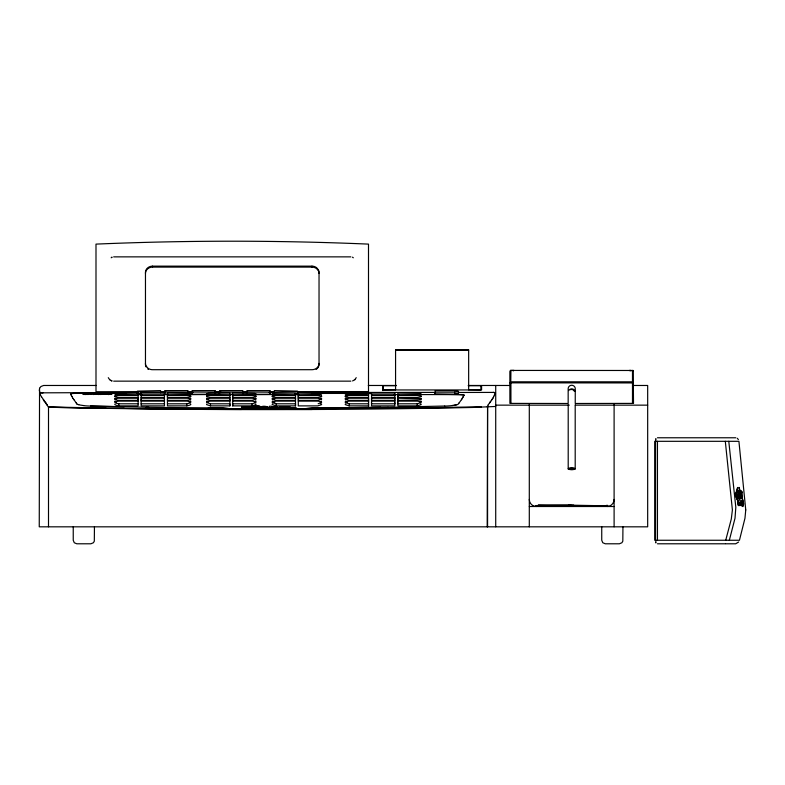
<?xml version="1.0" encoding="UTF-8"?>
<svg xmlns="http://www.w3.org/2000/svg" width="785" height="785" viewBox="0 0 785 785"><rect width="100%" height="100%" fill="white"/><g stroke="black" fill="none" stroke-linecap="round" stroke-linejoin="round"><path stroke-width="1.18" d="M41.507 396.749C39.466 394.178 40.064 392.019 41.487 392.892M41.517 396.768L47.041 404.854M70.562 393.854L71.406 395.404M71.18 395.022L72.122 396.768M495.718 406.463L472.786 407.454A1028.625 104.66 0 0 1 312.106 409.495A1028.448 104.64 0 0 1 106.456 408.357L106.456 408.288A1028.89 104.69 0 0 1 48.503 407.258L45.785 402.97M138.14 399.241L138.14 400.37L118.751 400.37A15.415 1.688 0 0 1 114.806 399.241L115.346 398.819A15.366 1.599 0 0 1 118.751 398.172L138.14 398.172M140.397 394.198L141.055 394.198L138.317 393.854M141.123 399.241L141.123 400.37L164.457 400.37L164.457 399.241M160.591 392.019L141.212 392.157L137.571 391.587A15.357 1.177 0 0 1 137.571 391.126L160.591 390.587L160.591 392.706M164.516 394.05L168.176 394.266M164.673 392.029L188.007 392.157M167.45 399.241L167.45 400.37L186.84 400.37A15.415 1.688 0 0 0 190.784 399.241A15.337 1.59 0 0 0 186.84 398.172L167.45 398.172M167.45 397.593L167.45 395.483L186.84 395.483A15.347 1.423 0 0 1 189.941 395.974L190.647 396.258A15.386 1.511 0 0 1 186.84 397.475L167.45 397.475L167.45 405.874L186.84 405.874A15.504 2.443 0 0 0 189.941 405.04L190.48 404.756A15.435 1.766 0 0 0 190.48 404.049M192.089 392.029L215.424 392.157M215.267 393.609L215.267 392.706M219.339 393.668L219.339 392.706M219.496 392.029L242.83 392.157M221.37 408.023L220.84 407.925A5.485 0.559 0 0 0 218.799 407.866L208.378 407.788M206.69 404.167A15.425 1.766 0 0 0 206.7 404.638L210.429 405.865L229.887 405.874L229.887 403.794L210.498 403.794L206.69 402.538A15.425 1.766 0 0 1 210.498 401.125L229.887 401.125M229.887 399.241L229.887 400.37L210.498 400.37A15.376 1.678 0 0 1 207.397 399.791L206.69 399.025L210.498 398.172L229.887 398.172M255.704 404.049A15.435 1.766 0 0 1 255.704 404.756L252.063 405.874L232.674 405.874L232.674 403.794L252.063 403.794L255.704 402.656A15.435 1.766 0 0 0 252.063 401.125L232.674 401.125M232.674 399.241L232.674 400.37L252.063 400.37L255.979 399.133A17.26 1.796 0 0 0 255.508 398.819L252.063 398.172L232.674 398.172M232.674 397.593L232.674 395.483L252.063 395.483A15.347 1.423 0 0 1 255.164 395.974L255.881 396.258A15.386 1.511 0 0 1 252.063 397.475L232.674 397.475L232.674 405.874M242.673 393.54L242.673 392.706M246.755 393.53L246.755 392.706M246.912 392.029L270.246 392.157L270.246 394.266L255.076 394.266M252.063 405.874L252.063 403.794M274.171 393.452L274.171 392.706M276.114 403.794L295.503 403.794L295.503 405.874L276.114 405.874L276.114 403.794L272.307 402.538A15.425 1.766 0 0 1 276.114 401.125L295.503 401.125M295.503 399.241L295.503 398.172L276.114 398.172L272.169 399.241L276.114 400.37L295.503 400.37M298.29 399.241L298.29 398.172L317.68 398.172L321.624 399.241L317.68 400.37L298.29 400.37M298.29 397.593L298.29 395.483L317.68 395.483A15.347 1.423 0 0 1 320.78 395.974L321.497 396.258A15.386 1.511 0 0 1 317.68 397.475L298.29 397.475L298.29 405.874L317.68 405.874L321.32 404.756A15.435 1.766 0 0 0 320.78 403.824M299.635 408.759L303.304 408.691L232.311 408.691M311.822 393.491L313.303 393.383M349.158 403.794L368.538 403.794L368.538 405.874L349.158 405.874L349.158 403.794L345.341 402.538A15.425 1.766 0 0 1 349.148 401.125L368.538 401.125M368.538 402.469L368.538 398.172L349.158 398.172L345.204 399.241L349.158 400.37L368.538 400.37M371.531 402.725L371.531 403.794L394.865 403.794L394.865 402.725M371.531 400.272L371.531 398.172L394.865 398.172L394.865 399.241M397.858 402.725L397.858 403.794L417.247 403.794L421.054 402.538A15.425 1.766 0 0 0 417.247 401.125L397.858 401.125M397.858 399.241L397.858 398.172L419.975 398.623A15.425 1.599 0 0 1 421.192 399.241A15.445 1.688 0 0 1 419.975 399.899L397.858 400.37M397.858 397.593L397.858 395.483L417.247 395.483A15.347 1.423 0 0 1 420.348 395.974L421.054 396.258A15.386 1.511 0 0 1 417.247 397.475L397.858 397.475L397.858 405.874L417.247 405.874L421.054 404.638A15.425 1.766 0 0 0 420.642 403.941M435.076 392.706L435.076 394.266L454.613 394.266L454.613 392.157L456.919 391.892A15.357 1.177 0 0 0 458.568 391.362L454.613 390.596L435.233 390.596L435.233 394.266L435.233 392.157L454.613 392.157M242.339 406.924L242.261 407.709L241.584 407.592L241.908 406.964L250.386 406.758L250.719 407.69M241.584 407.592L241.613 407.013M241.849 407.65L241.908 406.964M242.8 407.768L242.908 406.895M243.487 407.827L241.466 407.052M241.613 407.444L243.605 406.856M244.194 407.592L244.645 407.032L254.507 406.218L259.845 406.218L259.874 407.219M244.292 407.886L244.233 407.111L252.888 408.249M244.439 406.836L244.439 407.68L245.587 407.386M243.487 407.386L244.645 407.032M245.234 407.955L244.292 407.454M250.386 407.199L245.469 407.405L245.401 406.807M246.176 407.435L246.294 408.014L251.632 408.269L276.183 408.485M246.48 406.787L243.605 407.297M247.471 408.082L245.234 407.513M248.757 408.141L247.471 407.641M250.15 408.21L248.757 407.709M251.661 408.808L251.681 407.758M252.574 408.73L252.554 407.906L294.041 408.141L287.81 408.082L287.781 407.003L286.329 406.669L279.578 406.61L279.588 407.258M253.182 408.435L254.046 408.73M255.714 407.808C249.355 407.709 257.578 404.815 259.855 406.453M253.261 408.73L253.182 407.994M253.545 408.347L255.174 408.357M254.752 408.74L255.557 408.004L255.517 408.74M256.185 408.74L256.185 408.298M258.54 408.514L260.551 408.053L260.797 408.74M259.06 408.318L258.402 408.229L260.139 408.573M259.913 408.053L259.904 407.366L255.861 407.366M261.778 407.022L261.788 406.591C264.29 405.335 271.787 407.847 265.232 407.238M263.063 408.75L263.053 408.023L265.134 408.082L265.212 408.75M263.682 408.75L263.672 408.092L264.594 408.308M264.054 407.229L265.664 406.816L265.86 407.464M264.594 408.75L264.506 408.102M267.45 408.465L269.618 408.318M268.077 408.534L269 408.318M269.51 408.063L269.441 406.228L271.708 406.228L271.767 407.847M272.474 408.534L271.738 406.826L275.663 407.101L271.767 407.405M271.728 406.601L278.008 407.052L275.594 407.601L273.121 406.826M273.298 408.553L272.474 408.102L274.024 408.318L273.298 408.112M276.82 408.592L277.311 408.043M278.224 408.592L278.224 408.043L276.83 408.151L278.224 408.043M280.343 408.485L281.01 408.328M281.481 407.395C291.932 407.7 279.45 406.542 281.805 407.68M283.257 408.485L286.633 408.337M285.465 407.876L285.318 406.915L279.578 406.61M289.743 406.738L288.34 407.268M289.989 407.297C287.752 407.641 289.95 406.355 289.106 406.816M289.076 407.68L291.343 408.259L291.353 407.709L287.81 407.543M289.331 407.248L289.547 406.709M289.842 407.317L289.547 406.797L288.497 407.278M292.864 408.239L291.353 407.709M294.149 408.328L292.864 407.798M295.199 408.406L294.149 407.886M113.668 256.862L350.836 256.862M633.289 385.474L647.674 385.474L647.674 526.823L39.25 526.823L39.544 388.281M725.732 540.257L731.296 519.032L732.395 509.946L725.311 441.307M729.334 540.257L735.015 518.247L735.82 507.277L728.784 441.307M630.09 370.775L630.502 370.412L630.002 370.657M82.798 394.227L84.937 393.501L87.822 394.09M493.647 396.7L491.91 399.732M356.223 377.673L354.83 379.714M493.647 396.768L495.551 392.883L494.305 395.297M488.221 404.795L493.009 398.132M39.554 388.271L40.977 386.495L43.607 385.474L96.29 385.474M461.433 399.732L463.189 396.7M462.365 398.211L464.004 395.336M487.2 406.993L487.573 406.394L487.573 526.823M487.573 406.463L487.2 526.823M464.082 395.297L464.141 395.14A6.898 0.569 0 0 0 457.253 394.551L435.076 394.198M605.755 505.795L607.148 505.756L535.87 505.569L537.068 505.795M464.004 395.404L464.082 395.228A6.898 0.569 0 0 0 457.253 394.62L420.682 394.551M459.029 402.97L458.224 404.157A16.74 1.923 0 0 1 457.41 404.52L457.007 404.638M459.029 403.039L461.786 399.202M489.457 403.039L490.684 401.341M83.975 394.374L84.427 393.697L87.822 393.727M115.002 401.096L114.806 401.341A15.415 1.688 0 0 0 116.445 402.106M206.69 401.135L207.397 401.891A15.376 1.678 0 0 0 208.202 402.106M738.616 542.023L735.702 543.789L725.693 543.789M250.386 406.758L252.947 407.552L259.904 407.366M736.752 492.931L737.596 498.2L738.901 499.142L737.331 494.305L738.371 494.246L738.155 492.205L737.115 492.283L737.645 487.456C736.261 490.311 735.074 495.924 737.341 499.613M633.044 370.481L510.348 370.432M111.166 257.784L112.088 257.166L111.588 257.47M354.84 379.675L352.583 380.941M98.733 394.59L100.647 393.619L100.843 394.59M108.261 393.638L110.646 393.638L108.477 393.874M91.786 393.903C92.198 394.855 86.998 393.471 92.414 394.227L93.572 393.864M93.562 394.59L94.72 393.501M93.562 394.227L98.282 393.785L98.096 394.462M95.672 393.619C94.337 394.639 98.792 392.49 98.841 393.864M98.733 394.227L99.891 393.864M87.979 394.59L89.137 393.501M87.979 394.227L89.637 393.903M100.843 394.227C105.318 393.334 102.452 394.482 104.071 394.227L105.229 393.864M105.18 394.031L107.506 393.893L105.18 394.394M107.506 393.893L107.29 394.394M90.285 393.864L92.434 393.501M108.418 394.59L112.137 393.874M94.867 394.462L98.645 393.619M108.418 394.227L110.646 393.638M103.031 394.227L104.12 393.619M345.753 400.919L345.351 401.577L347.431 402.214M83.161 393.697L87.528 394.345M115.11 396.16L115.65 395.974A15.347 1.423 0 0 1 118.751 395.483L138.14 395.483M272.483 396.16L273.013 395.974A15.347 1.423 0 0 1 276.114 395.483L295.503 395.483M272.748 400.909L272.307 401.567L274.858 402.293M345.655 398.211L345.518 398.26A15.396 1.511 0 0 0 346.852 399.251M355.32 393.697L366.556 393.697M736.693 492.195L735.535 493.157L735.349 495.247L737.841 501.134L738.292 505.579L741.06 505.412L742.963 506.59L743.68 503.931L742.286 497.994M108.742 394.443L110.646 394.001M109.841 394.423L111.97 393.609M83.916 393.972L87.528 393.982M455.997 404.795L456.536 404.677L452.484 405.521A16.446 2.591 0 0 1 444.712 406.09M104.12 393.991L101.932 394.227M101.687 394.374L103.581 393.501M254.369 402.106L255.979 401.233A17.26 1.796 0 0 0 255.508 400.919M456.536 404.746L457.41 404.52M320.143 402.067L321.497 401.135M318.161 403.706L321.32 402.656A15.435 1.766 0 0 0 317.689 401.125L298.29 401.125M454.75 405.148L455.271 405.04M633.397 382.923L509.858 382.844M358.804 393.668L363.072 393.668M296.808 393.854L294.974 394.139M607.796 505.638L606.825 505.795L607.531 505.795L606.933 505.177L607.531 505.736L606.334 505.795M84.427 394.07L86.723 393.736M85.437 394.462L86.379 394.325L86.379 393.648M452.484 405.521L453.288 405.403M514.057 370.412L510.642 370.451L509.858 371.472L509.897 403.392L568.163 403.49L568.163 388.801A3.572 3.483 0 0 1 571.696 385.249A3.572 3.483 0 0 1 575.268 388.81L575.238 403.49L633.505 403.392L633.22 370.481M456.919 394.001L454.613 394.266M487.573 406.394L488.221 404.864M294.817 394.139L295.18 394.09M274.976 407.808L275.663 407.533L269.51 407.621M455.732 394.139L454.466 394.266L455.123 394.129M456.095 394.09L456.281 394.001A15.347 1.177 0 0 0 458.106 393.167M41.242 392.902L40.604 392.883M742.836 504.657C742.443 498.828 742.61 507.738 742.6 502.832M306.444 408.563L313.225 407.994L304.315 408.671L481.45 407.189L304.973 408.72A5.485 0.569 0 0 1 303.304 408.759M313.225 408.072L314.422 407.925A5.485 0.559 0 0 1 316.473 407.876L380.813 407.366M740.922 501.566L741.442 504.755L741.011 502.42M740 504.853L739.745 502.498L740.088 504.843M314.108 408.004L314.422 407.994A5.485 0.559 0 0 1 316.473 407.945L388.016 407.258M313.608 393.432L367.831 393.422M41.997 392.863L42.861 392.834L42.282 392.785M42.861 392.834L43.165 392.755M444.712 406.022L388.016 407.327M538.265 505.736L573.698 505.138M43.469 392.824L138.16 392.471M282.453 407.454L279.058 407.817M277.399 408.102L276.143 408.171L277.331 408.328M629.344 370.412L633.21 370.726M50.24 407.15L49.337 407.013L160.699 409.063M312.106 409.495L157.628 408.965M739.892 503.018L740.235 504.834M146.088 366.929A7.065 6.29 0 0 1 145.47 364.368L145.47 272.434A7.065 6.29 0 0 1 147.286 268.225L147.815 267.763A7.065 6.29 0 0 1 152.545 266.144L311.959 266.144A7.065 6.29 0 0 1 316.689 267.763L318.416 269.883A7.065 6.29 0 0 1 319.034 272.434L319.034 364.368A7.065 6.29 0 0 1 318.681 366.31M145.47 273.406A7.065 6.29 0 0 1 147.286 269.196L147.815 268.725A7.065 6.29 0 0 1 152.545 267.106L311.959 267.106A7.065 6.29 0 0 1 316.689 268.725L318.416 270.845A7.065 6.29 0 0 1 319.034 273.406M395.571 350.061L468.655 350.061M113.668 381.147L350.836 381.147M368.293 385.474L396.474 385.474M468.763 385.474L510.113 385.474M396.072 385.7L382.638 385.7L382.638 390.577M468.145 385.7L481.588 385.7L481.588 389.949L382.638 389.949M383.345 389.9L395.355 389.743M137.552 391.725L95.996 391.725L95.996 244.115A2648.325 2193.064 0 0 1 368.499 244.115L368.499 391.725L297.623 391.725M160.768 391.725L165.655 391.725M187.644 391.725L192.541 391.725M214.531 391.725L220.644 391.725M242.634 391.725L247.53 391.725M269.52 391.725L274.407 391.725M274.318 392.157L297.348 391.587A15.357 1.177 0 0 0 297.348 391.126L274.318 390.587L274.318 394.139M160.189 392.471L165.085 392.471M188.331 392.471L193.228 392.471M215.257 392.471L220.153 392.471M242.182 392.471L247.079 392.471M269.108 392.471L274.004 392.471M297.26 392.471L435.41 392.402M458.626 392.471L493.628 392.412L493.029 392.471M141.123 393.059L164.457 393.059L164.457 399.575M70.562 393.923A6.898 0.53 0 0 1 77.44 393.373L121.724 393.432L121.096 393.334M330.779 393.305L366.467 393.314M77.44 393.373L119.742 393.383M95.407 393.785L98.282 393.785M94.867 394.099L98.282 394.149M105.396 394.256L107.506 394.256M207.25 394.266L191.932 394.266L191.932 392.706M229.848 394.266L232.331 394.266M138.327 394.62L141.997 394.551M163.996 394.62L167.666 394.551M190.883 394.62L206.769 394.551M229.985 394.62L232.429 394.551M255.655 394.62L272.758 394.551M295.307 394.62L298.849 394.551M393.874 394.62L398.741 394.551M138.14 394.855L116.445 394.551A15.376 1.344 0 0 1 116.445 393.334L138.14 393.059L138.14 405.874L118.751 405.874A15.504 2.443 0 0 1 115.65 405.04L114.944 404.638A15.425 1.766 0 0 1 114.944 404.167M141.123 394.855L164.457 394.855M167.45 394.855L188.655 394.629A15.376 1.344 0 0 0 189.577 393.422L167.45 393.059L167.45 396.955M229.887 394.855L208.202 394.551A15.376 1.344 0 0 1 208.202 393.334L229.887 393.059L229.887 405.874M232.674 394.855L253.879 394.629A15.376 1.344 0 0 0 254.801 393.422L232.674 393.059L232.674 396.955M295.503 394.855L273.818 394.551A15.376 1.344 0 0 1 273.818 393.334L295.503 393.059L295.503 405.874M298.29 394.855L319.495 394.629A15.376 1.344 0 0 0 320.417 393.422L298.29 393.059L298.29 396.955M368.538 394.855L346.852 394.551A15.376 1.344 0 0 1 346.852 393.334L368.538 393.059L368.538 405.874M371.531 394.855L394.865 394.855M397.858 394.855L419.053 394.629A15.376 1.344 0 0 0 419.975 393.422L397.858 393.059L397.858 396.955M141.123 395.483L164.457 395.483M229.887 395.483L210.498 395.483A15.347 1.423 0 0 0 207.397 395.974L206.867 396.16A15.396 1.511 0 0 0 210.498 397.475L229.887 397.475M368.538 395.483L349.158 395.483A15.347 1.423 0 0 0 346.048 395.974L345.518 396.16A15.396 1.511 0 0 0 349.148 397.475L368.538 397.475M371.531 395.483L394.865 395.483M138.14 397.475L118.751 397.475A15.396 1.511 0 0 1 115.11 396.16M141.123 397.475L164.457 397.475M295.503 397.475L276.114 397.475A15.396 1.511 0 0 1 272.483 396.16M371.531 397.475L394.865 397.475M141.123 398.172L164.457 398.172M371.531 400.37L394.865 400.37M138.14 401.125L118.751 401.125A15.425 1.766 0 0 0 114.944 402.538L115.65 402.96A15.504 2.443 0 0 0 118.751 403.794L138.14 403.794M141.123 401.125L164.457 401.125M167.45 401.125L186.84 401.125A15.435 1.766 0 0 1 190.47 402.656L189.941 402.96A15.504 2.443 0 0 1 186.84 403.794L167.45 403.794M371.531 401.125L394.865 401.125M141.123 403.794L164.457 403.794M495.718 405.148L569.272 405.148M575.336 405.148L647.674 405.148M285.436 407.022L279.048 407.307L287.81 407.65M294.748 408.759L232.311 408.759A5.485 0.559 0 0 1 230.623 408.74L222.037 407.994L229.092 408.583M657.447 437.775L735.82 437.775M655.534 438.805L656.093 438.805L655.534 441.307L655.534 540.257L656.093 542.749L655.534 542.749M529.296 506.502L614.106 506.502M657.447 543.789L725.212 543.789M253.064 406.777C272.846 406.993 242.781 407.032 255.714 407.366M288.811 406.748L289.4 406.718M265.86 407.022L268.028 407.032M253.055 407.454L256.469 407.464M258.55 408.082L260.159 408.337M276.83 408.21L278.233 408.21M271.738 407.258L273.121 407.268M213.383 409.407L241.515 409.476M741.069 502.94L741.364 504.755M259.58 408.082L260.139 408.112M276.82 408.426L287.555 408.465L274.74 408.396L296.838 408.269L295.199 407.974M146.088 407.317L218.799 407.945A5.485 0.559 0 0 1 220.84 407.994L221.164 408.004M146.088 407.248L90.55 406.09A16.436 2.591 0 0 1 83.642 405.629L83.642 405.551A16.603 2.61 0 0 1 81.218 405.207A16.73 2.63 0 0 1 79.265 404.864L78.735 404.746M146.452 407.317L148.865 407.356M105.455 408.269L50.927 407.287M605.127 505.795L568.831 505.138M90.55 406.022L124.177 406.777M493.628 392.412L495.325 392.588M367.831 393.354L368.45 393.452M250.15 407.768L251.661 408.367M121.724 393.363L122.028 393.442M368.45 393.383L371.158 393.687M122.313 393.393L123.323 393.53M222.037 408.072L221.468 407.955M141.212 394.266L137.954 393.785L139.789 394.139M123.539 393.491L125.639 393.717M210.429 403.775L210.498 405.874M276.114 405.874L272.307 404.638A15.425 1.766 0 0 1 272.719 403.941M349.158 405.874L345.341 404.638A15.425 1.766 0 0 1 345.753 403.941M297.211 393.197L297.348 393.236A15.357 1.177 -0.2 0 1 297.623 393.344L297.113 393.157M458.057 393.167L458.568 393.471M109.665 379.675L111.912 380.902M111.097 380.637L111.921 380.941M48.434 406.856L48.434 406.856A6.574 1.03 0 0 0 49.337 407.081M255.567 398.211L255.881 398.368A15.386 1.511 0 0 1 254.801 399.153M190.343 398.211L190.647 398.368A15.386 1.511 0 0 1 189.577 399.153M352.416 257.166L353.328 257.784M737.233 438.246L738.371 439.541M109.674 379.714L108.281 377.673M72.976 398.427L73.927 399.732M43.322 399.732L47.041 404.785M43.43 399.879L44.549 401.341M73.927 399.663L76.263 403.039M513.4 370.657L512.899 370.432L513.312 370.775M76.263 402.97L76.91 404.03M72.122 396.7L72.838 398.211M737.351 499.633L738.008 500.889L742.541 500.594L743.022 505.265L741.58 505.373L742.757 505.864L743.415 503.793L742.355 498.612M40.231 394.119L39.25 389.89M101.687 394.011L101.52 393.864M741.756 491.616C741.962 493.225 741.746 492.754 741.776 491.4M738.214 502.42C739.607 510.544 738.175 496.12 738.587 504.186C737.223 496.032 739.068 510.78 738.224 502.498M742.688 503.244L742.698 504.667M738.842 504.922L738.587 502.429L738.724 504.922M286.005 408.337L285.259 408.337M264.054 406.787L264.103 408.063L261.837 408.053L261.788 406.591M657.447 441.307L657.447 540.257M632.484 370.412L632.484 381.824L510.78 381.814L510.917 370.412M632.484 383.011L632.484 403.49M622.937 526.823L622.819 541.169L621.897 542.749L619.375 543.789L605.304 543.789L602.782 542.749L601.742 540.257L601.742 526.823M614.106 404.246L614.106 526.823M575.199 404.834L575.199 468.92A3.513 0.824 0 0 1 569.635 469.499A3.513 0.824 0 0 1 570.273 468.076A3.513 0.824 0 0 1 575.199 468.92M568.203 404.834L568.203 468.92M529.296 404.246L529.296 526.823M510.917 383.011L510.917 403.49M495.718 385.474L495.718 526.823M480.881 385.729L480.881 389.89L468.861 389.743M468.655 389.752L468.655 349.865L395.571 349.865L395.571 389.752M417.247 403.794L417.247 405.874M383.345 385.72L383.345 390.537M311.959 266.144L311.959 267.106M270.246 394.266L270.246 390.596L246.912 390.596L246.912 394.139M270.089 392.706L270.089 394.266M242.83 394.139L242.83 390.596L219.496 390.596L219.496 394.139M215.424 394.139L215.424 390.596L192.089 390.596L192.089 394.266M188.007 392.706L188.007 390.596L164.673 390.596L164.673 394.266M186.84 403.794L186.84 405.874M164.516 392.706L164.516 393.677M164.457 400.272L164.457 405.874L141.123 405.874L141.212 392.157M152.545 266.144L152.545 267.106M118.751 403.794L118.751 405.874M94.445 526.823L94.318 541.169L93.395 542.749L90.874 543.789L76.802 543.789L74.281 542.749L73.24 540.257L73.24 526.823M86.595 393.677L86.517 394.531M85.712 393.491L85.683 393.982M85.437 394.099L85.379 394.6M84.8 393.658L84.79 394.472M84.603 393.677L84.574 394.462L84.427 393.697M84.074 394.041L84.034 394.58M48.503 407.258L48.503 526.823M568.654 390.587A3.513 3.513 0 0 1 575.042 391.254M570.548 389.752A2.826 2.826 0 0 1 571.107 389.576M571.696 389.507A2.826 2.826 0 0 1 572.854 389.752M573.364 390.057A2.826 2.826 0 0 1 573.796 390.449M574.149 390.93A2.826 2.826 0 0 1 574.385 391.47M189.146 402.106A15.415 1.688 0 0 0 190.784 401.341A15.386 1.599 0 0 0 190.47 401.027M255.468 395.689A15.376 1.344 0 0 1 254.801 396.572M273.818 396.651A15.376 1.344 0 0 1 273.023 395.611M346.852 396.651A15.376 1.344 0 0 1 346.057 395.611M321.497 395.866A15.376 1.344 0 0 1 320.417 396.572M116.445 399.251A15.396 1.511 0 0 1 115.11 398.26M421.045 398.368A15.386 1.511 0 0 1 419.975 399.153M321.487 398.368A15.386 1.511 0 0 1 320.417 399.153M208.202 399.251A15.396 1.511 0 0 1 206.867 398.26M273.818 399.251A15.396 1.511 0 0 1 272.483 398.26M207.397 396.484A15.376 1.344 0 0 1 206.867 395.777M421.054 395.866A15.376 1.344 0 0 1 420.642 396.405M137.571 393.236A15.357 1.177 0 0 0 137.571 393.707A15.357 1.177 0 0 1 137.65 393.089M297.652 393.393A15.357 1.177 -0.2 0 1 295.523 394.031M419.975 401.998A15.445 1.688 0 0 0 421.192 401.341A15.425 1.599 0 0 0 421.054 401.135M115.65 396.484A15.376 1.344 0 0 1 115.11 395.777M190.245 395.689A15.376 1.344 0 0 1 189.577 396.572M145.47 363.406A7.065 6.29 0 0 0 146.088 365.967L147.815 368.087A7.065 6.29 0 0 0 152.545 369.696L311.959 369.696A7.065 6.29 0 0 0 316.689 368.087L317.218 367.615A7.065 6.29 0 0 0 319.034 363.406M148.385 369.46A7.065 6.29 0 0 1 147.815 369.048M318.416 366.929A7.065 6.29 0 0 1 318.082 367.517M317.68 368.067A7.065 6.29 0 0 1 317.218 368.577M316.689 369.048A7.065 6.29 0 0 1 316.12 369.46M536.361 506.502A7.065 7.065 0 0 1 529.296 499.437M614.106 499.437A7.065 7.065 0 0 1 607.04 506.502M78.735 404.677A16.73 1.923 0 0 1 76.91 403.961M739.176 503.676C739.568 507.022 739.421 500.31 739.176 503.676M740.716 496.493C740 500.761 739.352 484.59 740.716 496.493M741.403 495.639L742.011 497.19L741.403 495.639M741.521 502.547L741.943 504.716L741.521 502.547M741.06 497.906L740.304 499.054L739.048 487.377L740.432 491.753L741.06 497.906M745.75 509.946L744.965 518.247L739.45 540.257L654.749 540.257L654.749 441.307L738.92 441.307L745.75 509.946M741.05 494.226C741.737 505.638 743.748 492.548 740.579 490.399L741.58 493.235L741.05 494.226M739.303 503.98L739.303 503.98M741.923 501.497L741.913 502.086L741.923 501.497M740.549 502.449L740.922 504.794L740.549 502.449M742.021 502.351L742.267 504.696L742.021 502.351M738.852 490.517L738.273 490.546L739.539 499.103L738.852 490.517M571.156 505.412L538.265 505.167L571.156 505.412M394.865 393.059L371.531 393.059L371.531 405.874L394.865 405.874L394.865 393.059M570.038 469.361A2.826 0.667 0 0 0 574.512 468.9A2.826 0.667 0 0 0 570.548 468.223A2.826 0.667 0 0 0 570.038 469.361"/></g></svg>
